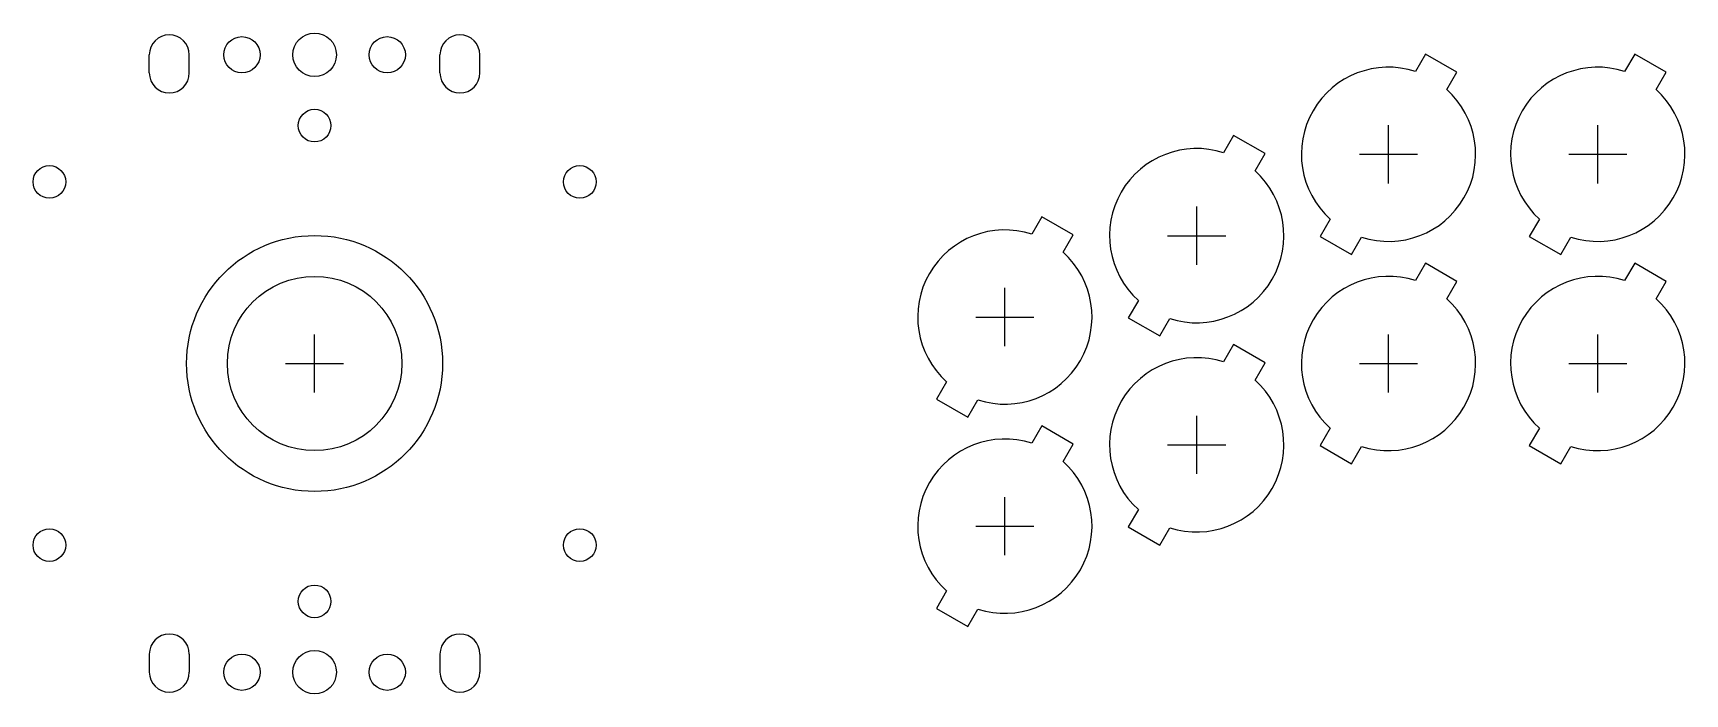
# Model space of a CAD drawing. Header units: millimetres. Extents: x -39 to 189, y -46 to 46.
import ezdxf

# ---------------------------------------------------------------- set-up
doc = ezdxf.new("R2010")
doc.units = ezdxf.units.MM
for name, color, linetype in [('BUTTONS', 1, 'Continuous'), ('GL_PLATE_HOLES', 2, 'Continuous'), ('JOYSTICK_BORE_24', 5, 'Continuous'), ('JOYSTICK_BORE_35.25', 3, 'Continuous'), ('REFERENCE', 8, 'Continuous')]:
    doc.layers.add(name, color=color, linetype=linetype)

msp = doc.modelspace()

# ---------------------------------------------------------------- linework, layer by layer
at = {"layer": 'BUTTONS'}
for points in [[(151.5, 40.21, 0.809427), (139.77, 19.89), (138.38, 17.49), (142.72, 14.99), (144.1, 17.39, 0.809427), (155.83, 37.71), (157.22, 40.11), (152.88, 42.61)], [(180.3, 40.21, 0.809427), (168.57, 19.89), (167.18, 17.49), (171.52, 14.99), (172.9, 17.39, 0.809427), (184.63, 37.71), (186.02, 40.11), (181.68, 42.61)], [(125.1, 29.01, 0.809427), (113.37, 8.69), (111.98, 6.29), (116.32, 3.79), (117.7, 6.19, 0.809427), (129.43, 26.51), (130.82, 28.91), (126.48, 31.41)], [(98.7, 17.81, 0.809427), (86.97, -2.51), (85.58, -4.91), (89.92, -7.41), (91.3, -5.01, 0.809427), (103.03, 15.31), (104.42, 17.71), (100.08, 20.21)], [(151.5, 11.41, 0.809427), (139.77, -8.91), (138.38, -11.31), (142.72, -13.81), (144.1, -11.41, 0.809427), (155.83, 8.91), (157.22, 11.31), (152.88, 13.81)], [(180.3, 11.41, 0.809427), (168.57, -8.91), (167.18, -11.31), (171.52, -13.81), (172.9, -11.41, 0.809427), (184.63, 8.91), (186.02, 11.31), (181.68, 13.81)], [(125.1, 0.21, 0.809427), (113.37, -20.11), (111.98, -22.51), (116.32, -25.01), (117.7, -22.61, 0.809427), (129.43, -2.29), (130.82, 0.11), (126.48, 2.61)], [(98.7, -10.99, 0.809427), (86.97, -31.31), (85.58, -33.71), (89.92, -36.21), (91.3, -33.81, 0.809427), (103.03, -13.49), (104.42, -11.09), (100.08, -8.59)]]:
    msp.add_lwpolyline(points, format="xyb", close=True, dxfattribs=at)
at = {"layer": 'GL_PLATE_HOLES'}
for p, q in [((-22.75, 40), (-22.75, 42.5)), ((-17.25, 40), (-17.25, 42.5)), ((17.25, 40), (17.25, 42.5)), ((22.75, 40), (22.75, 42.5)), ((-22.75, -40), (-22.75, -42.5)), ((-17.25, -40), (-17.25, -42.5)), ((17.25, -40), (17.25, -42.5)), ((22.75, -40), (22.75, -42.5))]:
    msp.add_line(p, q, dxfattribs=at)
for centre, radius in [((0, 42.5), 3), ((-10, 42.5), 2.5), ((10, 42.5), 2.5), ((0, 32.75), 2.25), ((-36.5, 25), 2.25), ((36.5, 25), 2.25), ((-36.5, -25), 2.25), ((36.5, -25), 2.25), ((0, -32.75), 2.25), ((-10, -42.5), 2.5), ((0, -42.5), 3), ((10, -42.5), 2.5)]:
    msp.add_circle(centre, radius, dxfattribs=at)
for centre, start, end in [((-20, 42.5), 0, 180), ((20, 42.5), 0, 180), ((-20, 40), 180, 360), ((20, 40), 180, 360), ((-20, -40), 0, 180), ((20, -40), 0, 180), ((-20, -42.5), -180, 0), ((20, -42.5), -180, 0)]:
    msp.add_arc(centre, 2.75, start, end, dxfattribs=at)
at = {"layer": 'JOYSTICK_BORE_24'}
msp.add_circle((0, 0), 12, dxfattribs=at)
at = {"layer": 'JOYSTICK_BORE_35.25'}
msp.add_circle((0, 0), 17.62, dxfattribs=at)
at = {"layer": 'REFERENCE'}
for p, q in [((147.8, 24.8), (147.8, 32.8)), ((176.6, 24.8), (176.6, 32.8)), ((143.8, 28.8), (151.8, 28.8)), ((172.6, 28.8), (180.6, 28.8)), ((121.4, 13.6), (121.4, 21.6)), ((117.4, 17.6), (125.4, 17.6)), ((95, 2.4), (95, 10.4)), ((91, 6.4), (99, 6.4)), ((0, -4), (0, 4)), ((147.8, -4), (147.8, 4)), ((176.6, -4), (176.6, 4)), ((-4, 0), (4, 0)), ((143.8, 0), (151.8, 0)), ((172.6, 0), (180.6, 0)), ((121.4, -15.2), (121.4, -7.2)), ((117.4, -11.2), (125.4, -11.2)), ((95, -26.4), (95, -18.4)), ((91, -22.4), (99, -22.4))]:
    msp.add_line(p, q, dxfattribs=at)

doc.saveas('drawing.dxf')
